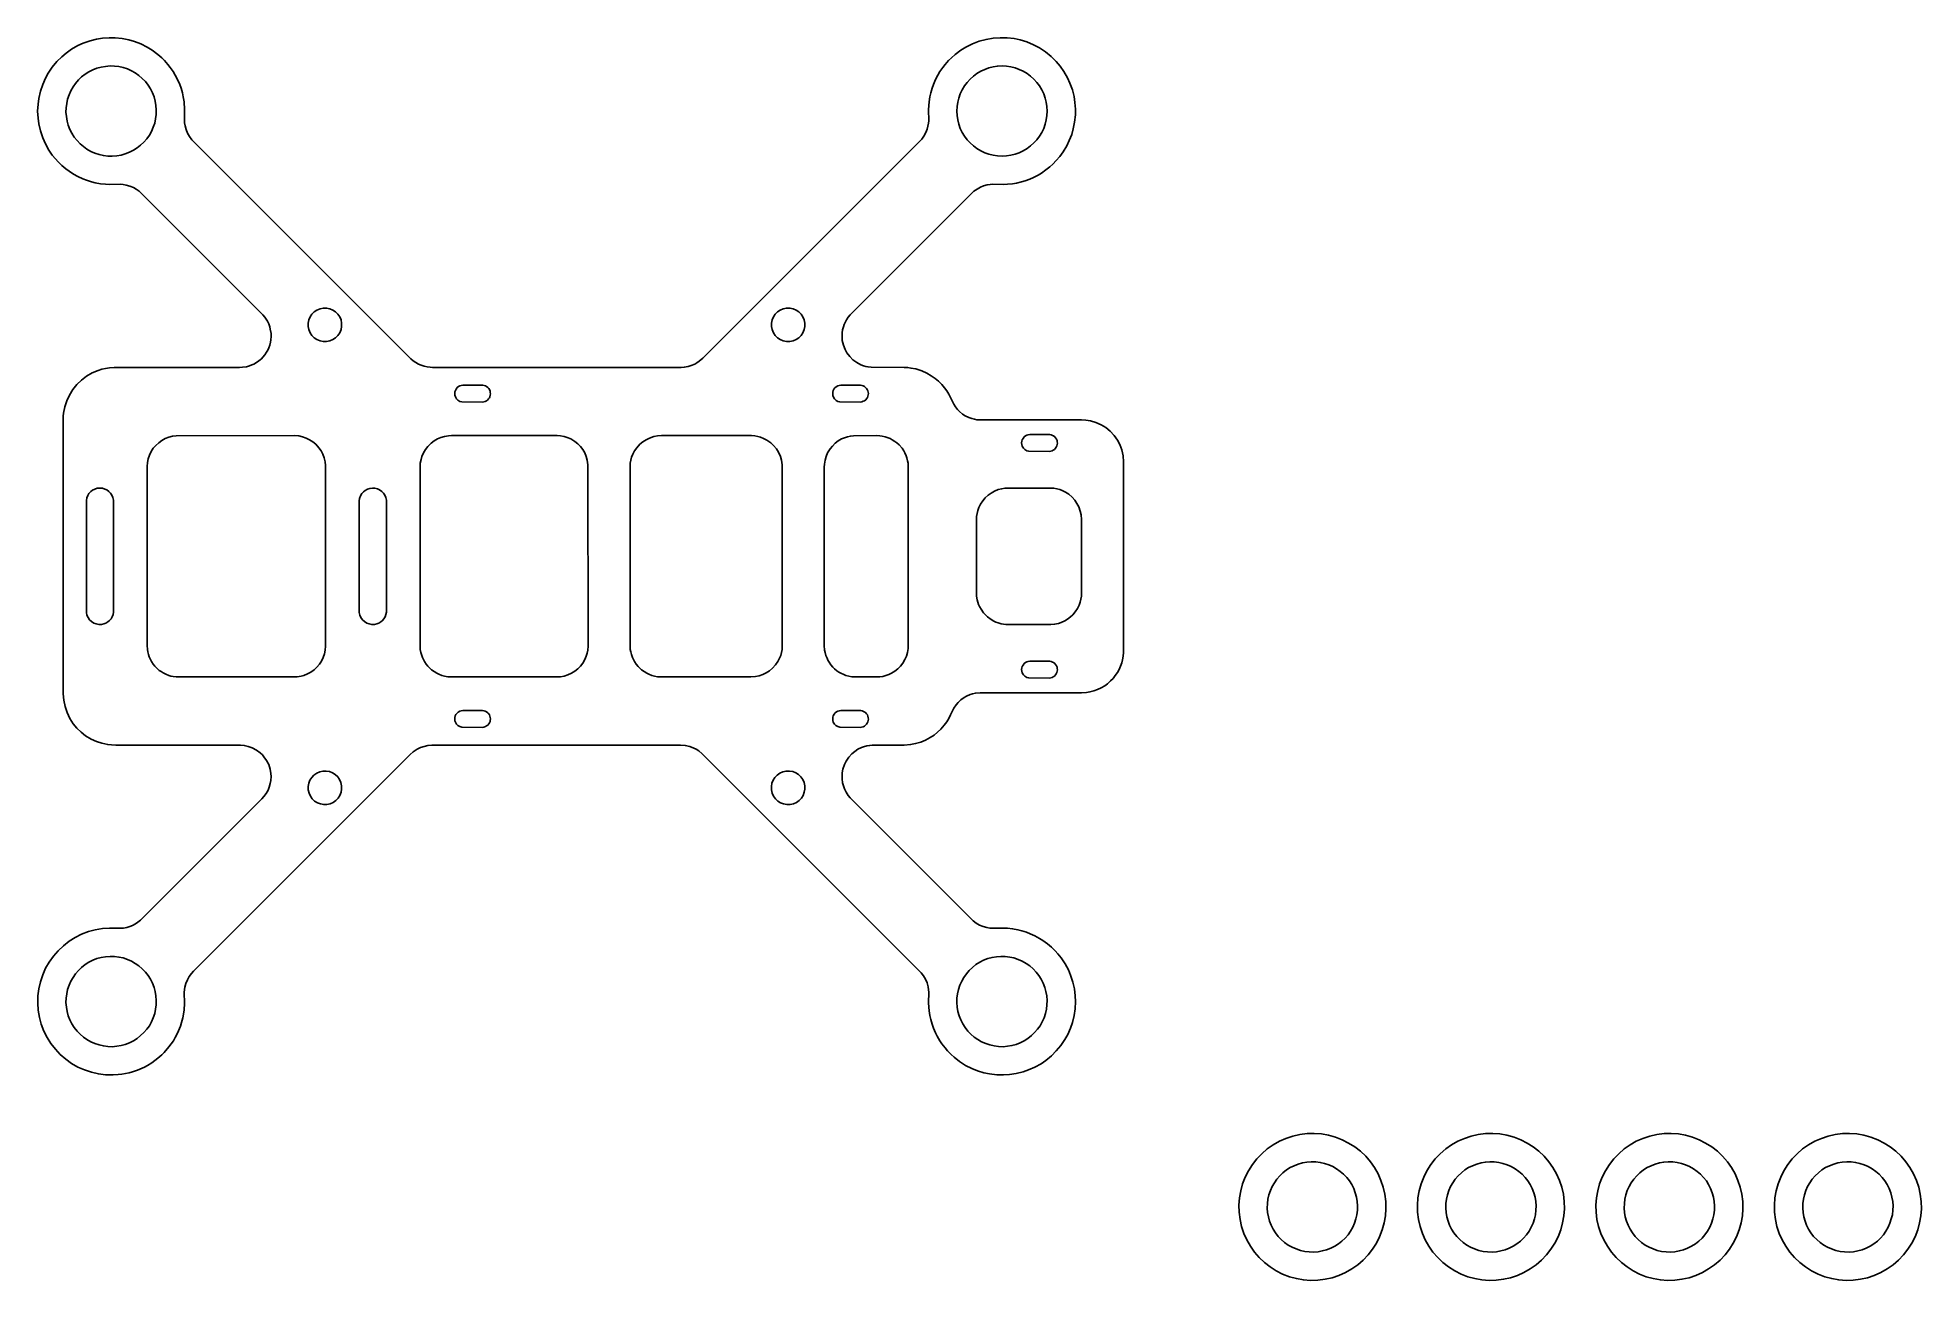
# Model space of a CAD drawing. Header units: millimetres. Extents: x -49 to 130, y -69 to 49.
import ezdxf

# ---------------------------------------------------------------- set-up
doc = ezdxf.new("R2010")
doc.units = ezdxf.units.MM
doc.layers.add('CUT', color=7, linetype='Continuous')

msp = doc.modelspace()

# ---------------------------------------------------------------- linework, layer by layer
at = {"layer": 'CUT'}
for points in [[(-42.58, -35.43), (-41.53, -35.45), (-41.24, -35.43), (-40.94, -35.37), (-40.66, -35.29), (-40.38, -35.18), (-40.12, -35.04), (-39.87, -34.87), (-39.64, -34.68), (-28.07, -23.12), (-27.87, -22.9), (-27.66, -22.6), (-27.48, -22.28), (-27.37, -22.01), (-27.27, -21.66), (-27.21, -21.37), (-27.19, -21), (-27.21, -20.71), (-27.28, -20.27), (-27.42, -19.85), (-27.62, -19.46), (-27.87, -19.1), (-28.02, -18.93), (-28.23, -18.73), (-28.59, -18.47), (-28.98, -18.26), (-29.39, -18.11), (-29.75, -18.03), (-30.12, -18), (-41.99, -18), (-42.39, -17.98), (-42.75, -17.94), (-43.32, -17.82), (-43.82, -17.66), (-44.34, -17.42), (-44.86, -17.1), (-45.28, -16.77), (-45.69, -16.37), (-46.03, -15.96), (-46.36, -15.45), (-46.63, -14.9), (-46.82, -14.32), (-46.95, -13.72), (-47, -13.1), (-47, 12.99), (-46.99, 13.35), (-46.96, 13.63), (-46.85, 14.23), (-46.66, 14.82), (-46.4, 15.37), (-46.08, 15.89), (-45.69, 16.37), (-45.25, 16.8), (-44.76, 17.17), (-44.23, 17.47), (-43.67, 17.71), (-43.32, 17.82), (-42.96, 17.91), (-42.59, 17.96), (-42.14, 18), (-30.19, 18), (-29.9, 18.01), (-29.54, 18.07), (-29.25, 18.15), (-29.04, 18.23), (-28.84, 18.32), (-28.59, 18.47), (-28.35, 18.63), (-28.12, 18.83), (-27.97, 18.99), (-27.78, 19.21), (-27.62, 19.46), (-27.51, 19.65), (-27.42, 19.85), (-27.32, 20.13), (-27.25, 20.41), (-27.21, 20.63), (-27.19, 20.93), (-27.2, 21.22), (-27.27, 21.66), (-27.32, 21.87), (-27.42, 22.15), (-27.55, 22.41), (-27.66, 22.6), (-27.78, 22.79), (-27.97, 23.01), (-39.53, 34.58), (-39.75, 34.78), (-40.04, 34.99), (-40.3, 35.14), (-40.64, 35.28), (-40.99, 35.38), (-41.28, 35.43), (-41.5, 35.45), (-42.58, 35.43), (-42.96, 35.45), (-43.44, 35.5), (-43.94, 35.59), (-44.31, 35.69), (-44.77, 35.83), (-45.12, 35.97), (-45.59, 36.18), (-46.01, 36.41), (-46.44, 36.69), (-46.75, 36.92), (-47.14, 37.25), (-47.48, 37.59), (-47.74, 37.87), (-48.04, 38.24), (-48.35, 38.7), (-48.69, 39.3), (-48.95, 39.89), (-49.17, 40.54), (-49.32, 41.21), (-49.39, 41.76), (-49.43, 42.41), (-49.39, 43.09), (-49.32, 43.64), (-49.17, 44.31), (-48.95, 44.96), (-48.69, 45.56), (-48.42, 46.04), (-48.04, 46.61), (-47.6, 47.14), (-47.14, 47.6), (-46.72, 47.96), (-46.19, 48.33), (-45.59, 48.67), (-45.09, 48.9), (-44.44, 49.13), (-43.81, 49.29), (-43.26, 49.38), (-42.62, 49.42), (-42.06, 49.42), (-41.38, 49.35), (-40.74, 49.22), (-40.21, 49.07), (-39.61, 48.83), (-38.99, 48.53), (-38.52, 48.24), (-37.97, 47.83), (-37.61, 47.51), (-37.34, 47.24), (-37.03, 46.88), (-36.79, 46.58), (-36.52, 46.19), (-36.33, 45.86), (-36.11, 45.44), (-35.9, 44.96), (-35.77, 44.6), (-35.64, 44.15), (-35.56, 43.77), (-35.48, 43.3), (-35.43, 42.58), (-35.45, 41.53), (-35.44, 41.31), (-35.39, 41.02), (-35.29, 40.66), (-35.14, 40.31), (-34.96, 39.99), (-34.73, 39.69), (-13.88, 18.83), (-13.65, 18.63), (-13.41, 18.47), (-13.16, 18.32), (-12.89, 18.2), (-12.61, 18.11), (-12.32, 18.04), (-12.03, 18.01), (-11.81, 18), (11.88, 18), (12.17, 18.02), (12.54, 18.09), (12.82, 18.18), (13.16, 18.32), (13.35, 18.43), (13.59, 18.59), (13.93, 18.88), (34.58, 39.53), (34.78, 39.75), (34.99, 40.04), (35.17, 40.37), (35.31, 40.71), (35.38, 40.99), (35.43, 41.28), (35.45, 41.5), (35.43, 42.58), (35.48, 43.3), (35.56, 43.77), (35.64, 44.15), (35.77, 44.6), (35.9, 44.96), (36.11, 45.44), (36.33, 45.86), (36.52, 46.19), (36.79, 46.58), (37.03, 46.88), (37.34, 47.24), (37.61, 47.51), (37.97, 47.83), (38.52, 48.24), (38.99, 48.53), (39.61, 48.83), (40.25, 49.08), (40.91, 49.26), (41.59, 49.38), (42.24, 49.42), (42.92, 49.41), (43.6, 49.33), (44.15, 49.21), (44.8, 49.01), (45.44, 48.75), (46.01, 48.44), (46.58, 48.06), (47.11, 47.63), (47.6, 47.14), (47.96, 46.72), (48.33, 46.19), (48.67, 45.59), (48.9, 45.09), (49.13, 44.44), (49.29, 43.81), (49.38, 43.26), (49.42, 42.62), (49.42, 42.06), (49.35, 41.38), (49.22, 40.74), (49.07, 40.21), (48.83, 39.61), (48.59, 39.11), (48.26, 38.55), (47.93, 38.11), (47.6, 37.71), (47.27, 37.37), (46.98, 37.11), (46.61, 36.82), (46.19, 36.52), (45.86, 36.33), (45.44, 36.11), (45.09, 35.95), (44.64, 35.79), (44.28, 35.68), (43.81, 35.56), (43.44, 35.5), (42.96, 35.45), (42.58, 35.43), (41.53, 35.45), (41.31, 35.44), (41.02, 35.39), (40.66, 35.29), (40.38, 35.18), (40.05, 35), (39.75, 34.78), (39.53, 34.58), (27.97, 23.01), (27.78, 22.79), (27.62, 22.54), (27.48, 22.28), (27.39, 22.08), (27.32, 21.87), (27.25, 21.59), (27.21, 21.29), (27.19, 21), (27.22, 20.56), (27.32, 20.13), (27.48, 19.72), (27.66, 19.4), (27.92, 19.04), (28.23, 18.73), (28.59, 18.47), (28.98, 18.26), (29.25, 18.15), (29.46, 18.09), (29.68, 18.04), (29.97, 18.01), (33.1, 18), (33.47, 17.98), (33.75, 17.94), (34.23, 17.85), (34.78, 17.67), (35.26, 17.46), (35.69, 17.21), (36.06, 16.95), (36.37, 16.69), (36.69, 16.37), (36.95, 16.06), (37.17, 15.76), (37.36, 15.45), (37.83, 14.49), (37.99, 14.24), (38.18, 14), (38.38, 13.79), (38.67, 13.56), (38.92, 13.4), (39.26, 13.23), (39.54, 13.13), (39.82, 13.06), (40.04, 13.02), (40.34, 13), (50.01, 13), (50.41, 12.98), (50.86, 12.91), (51.36, 12.76), (51.87, 12.54), (52.32, 12.26), (52.74, 11.91), (53.1, 11.52), (53.42, 11.07), (53.65, 10.64), (53.83, 10.14), (53.91, 9.86), (53.96, 9.57), (54, 9.01), (54, -9.18), (53.97, -9.51), (53.91, -9.86), (53.83, -10.14), (53.73, -10.46), (53.58, -10.78), (53.42, -11.07), (53.22, -11.37), (53.02, -11.63), (52.77, -11.88), (52.48, -12.14), (52.21, -12.34), (51.87, -12.54), (51.51, -12.7), (51.18, -12.82), (50.8, -12.92), (50.47, -12.97), (49.99, -13), (40.34, -13), (39.9, -13.04), (39.61, -13.11), (39.4, -13.18), (39.06, -13.32), (38.81, -13.47), (38.51, -13.68), (38.24, -13.94), (38.05, -14.16), (37.84, -14.47), (37.73, -14.66), (37.53, -15.12), (37.36, -15.45), (37.17, -15.76), (36.93, -16.09), (36.61, -16.46), (36.28, -16.77), (35.96, -17.03), (35.59, -17.28), (35.15, -17.51), (34.7, -17.7), (34.2, -17.85), (33.72, -17.95), (33.1, -18), (30.05, -18), (29.83, -18.02), (29.54, -18.07), (29.25, -18.15), (29.04, -18.23), (28.71, -18.39), (28.41, -18.59), (28.12, -18.83), (27.83, -19.15), (27.58, -19.52), (27.42, -19.85), (27.28, -20.27), (27.21, -20.63), (27.19, -20.93), (27.2, -21.22), (27.25, -21.59), (27.32, -21.87), (27.42, -22.15), (27.58, -22.48), (27.78, -22.79), (27.97, -23.01), (39.69, -34.73), (39.98, -34.95), (40.3, -35.14), (40.64, -35.28), (40.99, -35.38), (41.28, -35.43), (41.5, -35.45), (42.58, -35.43), (42.96, -35.45), (43.44, -35.5), (43.94, -35.59), (44.31, -35.69), (44.77, -35.83), (45.12, -35.97), (45.56, -36.17), (46.01, -36.41), (46.33, -36.62), (46.75, -36.92), (47.14, -37.25), (47.48, -37.59), (47.74, -37.87), (48.06, -38.27), (48.44, -38.84), (48.75, -39.42), (48.96, -39.92), (49.18, -40.58), (49.32, -41.21), (49.41, -41.89), (49.43, -42.44), (49.39, -43.13), (49.3, -43.77), (49.13, -44.44), (48.95, -44.96), (48.69, -45.56), (48.42, -46.04), (48.04, -46.61), (47.6, -47.14), (47.14, -47.6), (46.61, -48.04), (46.16, -48.35), (45.56, -48.69), (44.96, -48.95), (44.44, -49.13), (43.77, -49.3), (43.13, -49.39), (42.58, -49.42), (41.93, -49.41), (41.25, -49.33), (40.71, -49.21), (40.09, -49.02), (39.57, -48.82), (38.96, -48.51), (38.38, -48.14), (37.87, -47.74), (37.59, -47.48), (37.25, -47.14), (37, -46.85), (36.71, -46.47), (36.5, -46.16), (36.26, -45.74), (36.09, -45.4), (35.9, -44.96), (35.77, -44.6), (35.64, -44.15), (35.56, -43.77), (35.48, -43.3), (35.43, -42.58), (35.45, -41.53), (35.44, -41.31), (35.39, -41.02), (35.29, -40.66), (35.14, -40.31), (34.96, -39.99), (34.73, -39.69), (13.88, -18.83), (13.54, -18.55), (13.29, -18.39), (13.09, -18.29), (12.68, -18.13), (12.25, -18.03), (11.81, -18), (-11.88, -18), (-12.25, -18.03), (-12.61, -18.11), (-12.96, -18.23), (-13.29, -18.39), (-13.65, -18.63), (-13.93, -18.88), (-34.58, -39.53), (-34.78, -39.75), (-34.99, -40.04), (-35.17, -40.37), (-35.31, -40.71), (-35.4, -41.07), (-35.43, -41.28), (-35.46, -41.58), (-35.43, -42.58), (-35.48, -43.26), (-35.6, -43.98), (-35.72, -44.44), (-35.83, -44.77), (-36.11, -45.44), (-36.33, -45.86), (-36.5, -46.16), (-36.92, -46.75), (-37.37, -47.27), (-37.61, -47.51), (-37.97, -47.83), (-38.55, -48.26), (-38.96, -48.51), (-39.26, -48.67), (-39.92, -48.96), (-40.38, -49.12), (-40.71, -49.21), (-41.42, -49.35), (-41.76, -49.39), (-42.24, -49.42), (-42.96, -49.41), (-43.64, -49.32), (-44.31, -49.17), (-44.96, -48.95), (-45.59, -48.67), (-46.19, -48.33), (-46.75, -47.93), (-47.27, -47.48), (-47.74, -46.98), (-48.16, -46.44), (-48.53, -45.86), (-48.83, -45.25), (-49.08, -44.6), (-49.26, -43.94), (-49.38, -43.26), (-49.42, -42.58), (-49.41, -41.89), (-49.32, -41.21), (-49.17, -40.54), (-48.95, -39.89), (-48.67, -39.26), (-48.33, -38.67), (-47.93, -38.11), (-47.48, -37.59), (-46.98, -37.11), (-46.44, -36.69), (-45.86, -36.33), (-45.25, -36.02), (-44.6, -35.77), (-43.94, -35.59), (-43.26, -35.48), (-42.58, -35.43)], [(-38.14, 42.11), (-38.13, 42.53), (-38.16, 42.95), (-38.23, 43.37), (-38.34, 43.78), (-38.5, 44.17), (-38.69, 44.55), (-38.91, 44.9), (-39.17, 45.24), (-39.46, 45.54), (-39.78, 45.82), (-40.13, 46.06), (-40.49, 46.27), (-40.88, 46.44), (-41.28, 46.57), (-41.69, 46.66), (-42.11, 46.71), (-42.53, 46.73), (-42.95, 46.69), (-43.37, 46.62), (-43.78, 46.51), (-44.17, 46.36), (-44.55, 46.17), (-44.9, 45.94), (-45.24, 45.68), (-45.54, 45.39), (-45.82, 45.07), (-46.06, 44.73), (-46.27, 44.36), (-46.44, 43.97), (-46.57, 43.57), (-46.66, 43.16), (-46.71, 42.74), (-46.73, 42.32), (-46.69, 41.9), (-46.62, 41.48), (-46.51, 41.08), (-46.36, 40.68), (-46.17, 40.31), (-45.94, 39.95), (-45.68, 39.62), (-45.39, 39.31), (-45.07, 39.04), (-44.73, 38.79), (-44.36, 38.59), (-43.97, 38.41), (-43.57, 38.28), (-43.16, 38.19), (-42.74, 38.14), (-42.32, 38.13), (-41.9, 38.16), (-41.48, 38.23), (-41.08, 38.34), (-40.68, 38.5), (-40.31, 38.69), (-39.95, 38.91), (-39.62, 39.17), (-39.31, 39.46), (-39.04, 39.78), (-38.79, 40.13), (-38.59, 40.49), (-38.41, 40.88), (-38.28, 41.28), (-38.19, 41.69), (-38.14, 42.11)], [(46.71, 42), (46.73, 42.43), (46.71, 42.85), (46.64, 43.27), (46.54, 43.67), (46.4, 44.07), (46.22, 44.45), (46, 44.82), (45.75, 45.15), (45.47, 45.47), (45.15, 45.75), (44.82, 46), (44.45, 46.22), (44.07, 46.4), (43.67, 46.54), (43.27, 46.64), (42.85, 46.71), (42.43, 46.73), (42, 46.71), (41.59, 46.64), (41.18, 46.54), (40.78, 46.4), (40.4, 46.22), (40.04, 46), (39.7, 45.75), (39.39, 45.47), (39.1, 45.15), (38.85, 44.82), (38.63, 44.45), (38.45, 44.07), (38.31, 43.67), (38.21, 43.27), (38.15, 42.85), (38.13, 42.43), (38.15, 42), (38.21, 41.59), (38.31, 41.18), (38.45, 40.78), (38.63, 40.4), (38.85, 40.04), (39.1, 39.7), (39.39, 39.39), (39.7, 39.1), (40.04, 38.85), (40.4, 38.63), (40.78, 38.45), (41.18, 38.31), (41.59, 38.21), (42, 38.15), (42.43, 38.13), (42.85, 38.15), (43.27, 38.21), (43.67, 38.31), (44.07, 38.45), (44.45, 38.63), (44.82, 38.85), (45.15, 39.1), (45.47, 39.39), (45.75, 39.7), (46, 40.04), (46.22, 40.4), (46.4, 40.78), (46.54, 41.18), (46.64, 41.59), (46.71, 42)], [(-20.47, 21.9), (-20.47, 22.22), (-20.53, 22.53), (-20.65, 22.82), (-20.82, 23.08), (-21.05, 23.3), (-21.31, 23.47), (-21.6, 23.59), (-21.9, 23.65), (-22.22, 23.65), (-22.53, 23.59), (-22.82, 23.47), (-23.08, 23.3), (-23.3, 23.08), (-23.47, 22.82), (-23.59, 22.53), (-23.65, 22.22), (-23.65, 21.9), (-23.59, 21.6), (-23.47, 21.31), (-23.3, 21.05), (-23.08, 20.82), (-22.82, 20.65), (-22.53, 20.53), (-22.22, 20.47), (-21.9, 20.47), (-21.6, 20.53), (-21.31, 20.65), (-21.05, 20.82), (-20.82, 21.05), (-20.65, 21.31), (-20.53, 21.6), (-20.47, 21.9)], [(23.65, 21.9), (23.65, 22.22), (23.59, 22.53), (23.47, 22.82), (23.3, 23.08), (23.08, 23.3), (22.82, 23.47), (22.53, 23.59), (22.22, 23.65), (21.9, 23.65), (21.6, 23.59), (21.31, 23.47), (21.05, 23.3), (20.82, 23.08), (20.65, 22.82), (20.53, 22.53), (20.47, 22.22), (20.47, 21.9), (20.53, 21.6), (20.65, 21.31), (20.82, 21.05), (21.05, 20.82), (21.31, 20.65), (21.6, 20.53), (21.9, 20.47), (22.22, 20.47), (22.53, 20.53), (22.82, 20.65), (23.08, 20.82), (23.3, 21.05), (23.47, 21.31), (23.59, 21.6), (23.65, 21.9)], [(-7.02, 16.3), (-8.92, 16.3), (-9.08, 16.28), (-9.21, 16.24), (-9.34, 16.17), (-9.47, 16.07), (-9.57, 15.94), (-9.64, 15.81), (-9.68, 15.66), (-9.7, 15.5), (-9.68, 15.34), (-9.64, 15.19), (-9.54, 15.02), (-9.39, 14.87), (-9.21, 14.76), (-9.02, 14.71), (-7.08, 14.7), (-6.94, 14.72), (-6.79, 14.76), (-6.67, 14.82), (-6.58, 14.89), (-6.48, 14.99), (-6.4, 15.11), (-6.35, 15.21), (-6.32, 15.34), (-6.3, 15.48), (-6.31, 15.62), (-6.34, 15.75), (-6.39, 15.88), (-6.46, 15.98), (-6.55, 16.08), (-6.66, 16.17), (-6.78, 16.23), (-6.91, 16.28), (-7.02, 16.3)], [(28.96, 16.3), (27.08, 16.3), (26.92, 16.28), (26.78, 16.23), (26.64, 16.15), (26.52, 16.05), (26.42, 15.93), (26.35, 15.79), (26.31, 15.64), (26.3, 15.48), (26.32, 15.32), (26.37, 15.18), (26.47, 15.01), (26.62, 14.86), (26.79, 14.76), (26.98, 14.71), (28.92, 14.7), (29.08, 14.72), (29.22, 14.77), (29.34, 14.83), (29.45, 14.92), (29.53, 15.01), (29.61, 15.12), (29.66, 15.25), (29.69, 15.38), (29.7, 15.52), (29.69, 15.64), (29.65, 15.77), (29.6, 15.89), (29.53, 15.99), (29.44, 16.09), (29.33, 16.18), (29.22, 16.23), (29.09, 16.28), (28.96, 16.3)], [(-36.22, -11.49), (-25, -11.5), (-24.71, -11.49), (-24.34, -11.43), (-24.06, -11.35), (-23.72, -11.21), (-23.4, -11.03), (-23.1, -10.82), (-22.83, -10.57), (-22.59, -10.29), (-22.39, -9.98), (-22.23, -9.65), (-22.11, -9.3), (-22.03, -8.94), (-22, -8.57), (-22, 8.65), (-22.04, 9.01), (-22.13, 9.37), (-22.26, 9.72), (-22.43, 10.04), (-22.63, 10.35), (-22.93, 10.67), (-23.21, 10.91), (-23.52, 11.11), (-23.85, 11.27), (-24.2, 11.39), (-24.56, 11.47), (-24.93, 11.5), (-36.22, 11.49), (-36.59, 11.44), (-36.94, 11.35), (-37.28, 11.21), (-37.6, 11.03), (-37.9, 10.82), (-38.17, 10.57), (-38.41, 10.29), (-38.61, 9.98), (-38.77, 9.65), (-38.89, 9.3), (-38.97, 8.94), (-39, 8.57), (-39, -8.5), (-38.98, -8.87), (-38.94, -9.09), (-38.87, -9.37), (-38.8, -9.58), (-38.68, -9.85), (-38.57, -10.04), (-38.41, -10.29), (-38.27, -10.46), (-38.07, -10.67), (-37.85, -10.87), (-37.67, -10.99), (-37.48, -11.11), (-37.22, -11.24), (-36.94, -11.35), (-36.73, -11.41), (-36.51, -11.46), (-36.22, -11.49)], [(-10.15, -11.5), (0, -11.5), (0.37, -11.48), (0.73, -11.41), (1.08, -11.3), (1.41, -11.15), (1.73, -10.95), (2.01, -10.72), (2.27, -10.46), (2.49, -10.17), (2.68, -9.85), (2.82, -9.51), (2.91, -9.23), (2.97, -8.94), (3, -8.57), (2.99, 8.72), (2.93, 9.16), (2.82, 9.51), (2.68, 9.85), (2.49, 10.17), (2.27, 10.46), (2.01, 10.72), (1.73, 10.95), (1.35, 11.18), (1.01, 11.32), (0.73, 11.41), (0.37, 11.48), (0.07, 11.5), (-10, 11.5), (-10.29, 11.49), (-10.66, 11.43), (-11.01, 11.32), (-11.35, 11.18), (-11.67, 10.99), (-11.96, 10.77), (-12.27, 10.46), (-12.49, 10.17), (-12.68, 9.85), (-12.82, 9.51), (-12.91, 9.23), (-12.98, 8.87), (-13, 8.57), (-13, -8.5), (-12.98, -8.87), (-12.93, -9.16), (-12.87, -9.37), (-12.77, -9.65), (-12.68, -9.85), (-12.57, -10.04), (-12.41, -10.29), (-12.27, -10.46), (-12.07, -10.67), (-11.9, -10.82), (-11.67, -10.99), (-11.41, -11.15), (-11.22, -11.24), (-10.94, -11.35), (-10.66, -11.43), (-10.37, -11.48), (-10.15, -11.5)], [(9.85, -11.5), (18.5, -11.5), (18.94, -11.47), (19.3, -11.39), (19.65, -11.27), (19.98, -11.11), (20.29, -10.91), (20.57, -10.67), (20.87, -10.35), (21.07, -10.04), (21.24, -9.72), (21.35, -9.44), (21.43, -9.16), (21.48, -8.87), (21.5, -8.57), (21.49, 8.72), (21.43, 9.16), (21.32, 9.51), (21.15, 9.91), (20.95, 10.23), (20.67, 10.57), (20.4, 10.82), (20.04, 11.07), (19.72, 11.24), (19.44, 11.35), (19.16, 11.43), (18.87, 11.48), (18.57, 11.5), (10, 11.5), (9.63, 11.48), (9.27, 11.41), (8.85, 11.27), (8.52, 11.11), (8.21, 10.91), (7.93, 10.67), (7.63, 10.35), (7.43, 10.04), (7.26, 9.72), (7.15, 9.44), (7.07, 9.16), (7.02, 8.87), (7, 8.57), (7, -8.5), (7.02, -8.87), (7.06, -9.09), (7.13, -9.37), (7.23, -9.65), (7.32, -9.85), (7.43, -10.04), (7.59, -10.29), (7.78, -10.51), (7.93, -10.67), (8.1, -10.82), (8.33, -10.99), (8.59, -11.15), (8.78, -11.24), (9.06, -11.35), (9.34, -11.43), (9.63, -11.48), (9.85, -11.5)], [(28.35, -11.5), (30.5, -11.5), (30.79, -11.49), (31.09, -11.44), (31.37, -11.37), (31.65, -11.27), (31.91, -11.15), (32.23, -10.95), (32.51, -10.72), (32.77, -10.46), (32.99, -10.17), (33.18, -9.85), (33.32, -9.51), (33.43, -9.16), (33.49, -8.79), (33.5, -8.5), (33.5, 8.5), (33.48, 8.87), (33.44, 9.09), (33.37, 9.37), (33.3, 9.58), (33.18, 9.85), (33.07, 10.04), (32.91, 10.29), (32.62, 10.62), (32.4, 10.82), (32.23, 10.95), (31.98, 11.11), (31.78, 11.21), (31.58, 11.3), (31.3, 11.39), (31.01, 11.46), (30.79, 11.49), (30.5, 11.5), (28.28, 11.49), (27.99, 11.46), (27.7, 11.39), (27.42, 11.3), (27.15, 11.18), (26.83, 10.99), (26.54, 10.77), (26.28, 10.51), (26.05, 10.23), (25.82, 9.85), (25.68, 9.51), (25.57, 9.16), (25.51, 8.79), (25.5, 8.5), (25.5, -8.5), (25.53, -8.94), (25.57, -9.16), (25.65, -9.44), (25.76, -9.72), (25.85, -9.91), (25.97, -10.1), (26.13, -10.35), (26.33, -10.57), (26.49, -10.72), (26.71, -10.91), (26.9, -11.03), (27.09, -11.15), (27.35, -11.27), (27.56, -11.35), (27.84, -11.43), (28.13, -11.48), (28.35, -11.5)], [(46.98, 11.6), (45.08, 11.6), (44.92, 11.58), (44.79, 11.54), (44.66, 11.47), (44.53, 11.37), (44.43, 11.24), (44.36, 11.11), (44.32, 10.96), (44.3, 10.8), (44.32, 10.64), (44.36, 10.49), (44.47, 10.31), (44.61, 10.17), (44.79, 10.06), (44.98, 10.01), (46.92, 10), (47.08, 10.02), (47.21, 10.06), (47.31, 10.11), (47.42, 10.19), (47.52, 10.29), (47.6, 10.41), (47.65, 10.53), (47.68, 10.64), (47.7, 10.78), (47.69, 10.92), (47.67, 11.03), (47.61, 11.16), (47.54, 11.28), (47.45, 11.38), (47.34, 11.47), (47.24, 11.52), (47.11, 11.57), (46.98, 11.6)], [(-44.79, 5.33), (-44.79, -5.36), (-44.73, -5.61), (-44.63, -5.84), (-44.48, -6.05), (-44.3, -6.22), (-44.08, -6.36), (-43.85, -6.45), (-43.6, -6.5), (-43.34, -6.49), (-43.12, -6.44), (-42.94, -6.38), (-42.75, -6.26), (-42.58, -6.12), (-42.44, -5.95), (-42.32, -5.76), (-42.25, -5.55), (-42.21, -5.33), (-42.21, 5.36), (-42.27, 5.61), (-42.35, 5.81), (-42.5, 6.02), (-42.65, 6.18), (-42.83, 6.32), (-43.03, 6.41), (-43.25, 6.48), (-43.5, 6.5), (-43.75, 6.48), (-43.97, 6.41), (-44.2, 6.3), (-44.37, 6.16), (-44.54, 5.97), (-44.66, 5.78), (-44.74, 5.58), (-44.79, 5.33)], [(-18.8, 5.3), (-18.79, -5.36), (-18.73, -5.61), (-18.63, -5.84), (-18.48, -6.05), (-18.3, -6.22), (-18.08, -6.36), (-17.85, -6.45), (-17.6, -6.5), (-17.34, -6.49), (-17.12, -6.44), (-16.92, -6.36), (-16.75, -6.26), (-16.58, -6.12), (-16.44, -5.95), (-16.32, -5.76), (-16.25, -5.55), (-16.21, -5.33), (-16.21, 5.36), (-16.27, 5.61), (-16.35, 5.81), (-16.5, 6.02), (-16.65, 6.18), (-16.86, 6.33), (-17.06, 6.42), (-17.31, 6.49), (-17.53, 6.5), (-17.78, 6.47), (-18, 6.4), (-18.22, 6.28), (-18.4, 6.14), (-18.54, 5.97), (-18.68, 5.76), (-18.76, 5.52), (-18.8, 5.3)], [(42.78, -6.49), (47.07, -6.5), (47.44, -6.47), (47.8, -6.39), (48.08, -6.3), (48.41, -6.15), (48.67, -5.99), (48.96, -5.77), (49.17, -5.57), (49.41, -5.29), (49.61, -4.98), (49.77, -4.65), (49.87, -4.37), (49.94, -4.09), (49.99, -3.79), (50, -3.57), (50, 3.5), (49.97, 3.94), (49.89, 4.3), (49.74, 4.72), (49.57, 5.04), (49.37, 5.35), (49.12, 5.62), (48.79, 5.91), (48.48, 6.11), (48.15, 6.27), (47.94, 6.35), (47.66, 6.43), (47.37, 6.48), (47.07, 6.5), (43, 6.5), (42.71, 6.49), (42.41, 6.44), (42.06, 6.35), (41.72, 6.21), (41.4, 6.03), (41.1, 5.82), (40.83, 5.57), (40.59, 5.29), (40.39, 4.98), (40.23, 4.65), (40.13, 4.37), (40.06, 4.09), (40.01, 3.79), (40, 3.57), (40, -3.5), (40.01, -3.79), (40.07, -4.16), (40.2, -4.58), (40.29, -4.78), (40.43, -5.04), (40.68, -5.4), (40.88, -5.62), (41.04, -5.77), (41.4, -6.03), (41.65, -6.18), (41.85, -6.27), (42.06, -6.35), (42.34, -6.43), (42.78, -6.49)], [(46.98, -10), (45.08, -10), (44.92, -10.02), (44.79, -10.06), (44.66, -10.13), (44.53, -10.23), (44.43, -10.36), (44.36, -10.49), (44.32, -10.64), (44.3, -10.8), (44.32, -10.96), (44.36, -11.11), (44.47, -11.29), (44.61, -11.43), (44.79, -11.54), (44.98, -11.59), (46.92, -11.6), (47.08, -11.58), (47.21, -11.54), (47.31, -11.49), (47.42, -11.41), (47.52, -11.31), (47.6, -11.19), (47.65, -11.07), (47.68, -10.96), (47.7, -10.82), (47.69, -10.68), (47.67, -10.57), (47.61, -10.44), (47.54, -10.32), (47.45, -10.22), (47.34, -10.13), (47.24, -10.08), (47.11, -10.03), (46.98, -10)], [(-7.04, -14.7), (-8.92, -14.7), (-9.08, -14.72), (-9.22, -14.77), (-9.36, -14.85), (-9.48, -14.95), (-9.58, -15.07), (-9.65, -15.21), (-9.69, -15.36), (-9.7, -15.52), (-9.68, -15.68), (-9.63, -15.82), (-9.53, -15.99), (-9.39, -16.13), (-9.22, -16.23), (-9.02, -16.29), (-7.08, -16.3), (-6.92, -16.28), (-6.78, -16.23), (-6.66, -16.17), (-6.55, -16.08), (-6.46, -15.98), (-6.39, -15.88), (-6.34, -15.75), (-6.31, -15.64), (-6.3, -15.5), (-6.31, -15.36), (-6.35, -15.23), (-6.4, -15.11), (-6.48, -14.99), (-6.56, -14.91), (-6.67, -14.82), (-6.79, -14.76), (-6.92, -14.72), (-7.04, -14.7)], [(28.98, -14.7), (27.08, -14.7), (26.94, -14.72), (26.79, -14.76), (26.66, -14.83), (26.53, -14.93), (26.43, -15.06), (26.36, -15.19), (26.32, -15.34), (26.3, -15.5), (26.32, -15.66), (26.36, -15.81), (26.47, -15.99), (26.61, -16.13), (26.78, -16.23), (26.98, -16.29), (28.92, -16.3), (29.06, -16.28), (29.21, -16.24), (29.33, -16.18), (29.44, -16.09), (29.53, -15.99), (29.6, -15.89), (29.65, -15.79), (29.68, -15.66), (29.7, -15.52), (29.69, -15.38), (29.66, -15.25), (29.61, -15.12), (29.53, -15.01), (29.45, -14.92), (29.36, -14.85), (29.24, -14.78), (29.11, -14.73), (28.98, -14.7)], [(-20.47, -22.18), (-20.47, -21.87), (-20.54, -21.56), (-20.67, -21.27), (-20.85, -21.02), (-21.08, -20.8), (-21.34, -20.63), (-21.63, -20.52), (-21.94, -20.47), (-22.26, -20.47), (-22.56, -20.54), (-22.85, -20.67), (-23.11, -20.85), (-23.32, -21.08), (-23.49, -21.34), (-23.6, -21.63), (-23.66, -21.94), (-23.65, -22.26), (-23.58, -22.56), (-23.45, -22.85), (-23.27, -23.11), (-23.05, -23.32), (-22.78, -23.49), (-22.49, -23.6), (-22.18, -23.66), (-21.87, -23.65), (-21.56, -23.58), (-21.27, -23.45), (-21.02, -23.27), (-20.8, -23.05), (-20.63, -22.78), (-20.52, -22.49), (-20.47, -22.18)], [(23.66, -22.18), (23.65, -21.87), (23.58, -21.56), (23.45, -21.27), (23.27, -21.02), (23.05, -20.8), (22.78, -20.63), (22.49, -20.52), (22.18, -20.47), (21.87, -20.47), (21.56, -20.54), (21.27, -20.67), (21.02, -20.85), (20.8, -21.08), (20.63, -21.34), (20.52, -21.63), (20.47, -21.94), (20.47, -22.26), (20.54, -22.56), (20.67, -22.85), (20.85, -23.11), (21.08, -23.32), (21.34, -23.49), (21.63, -23.6), (21.94, -23.66), (22.26, -23.65), (22.56, -23.58), (22.85, -23.45), (23.11, -23.27), (23.32, -23.05), (23.49, -22.78), (23.6, -22.49), (23.66, -22.18)], [(-38.14, -42.74), (-38.13, -42.32), (-38.16, -41.9), (-38.23, -41.48), (-38.34, -41.08), (-38.5, -40.68), (-38.69, -40.31), (-38.91, -39.95), (-39.17, -39.62), (-39.46, -39.31), (-39.78, -39.04), (-40.13, -38.79), (-40.49, -38.59), (-40.88, -38.41), (-41.28, -38.28), (-41.69, -38.19), (-42.11, -38.14), (-42.53, -38.13), (-42.95, -38.16), (-43.37, -38.23), (-43.78, -38.34), (-44.17, -38.5), (-44.55, -38.69), (-44.9, -38.91), (-45.24, -39.17), (-45.54, -39.46), (-45.82, -39.78), (-46.06, -40.13), (-46.27, -40.49), (-46.44, -40.88), (-46.57, -41.28), (-46.66, -41.69), (-46.71, -42.11), (-46.73, -42.53), (-46.69, -42.95), (-46.62, -43.37), (-46.51, -43.78), (-46.36, -44.17), (-46.17, -44.55), (-45.94, -44.9), (-45.68, -45.24), (-45.39, -45.54), (-45.07, -45.82), (-44.73, -46.06), (-44.36, -46.27), (-43.97, -46.44), (-43.57, -46.57), (-43.16, -46.66), (-42.74, -46.71), (-42.32, -46.73), (-41.9, -46.69), (-41.48, -46.62), (-41.08, -46.51), (-40.68, -46.36), (-40.31, -46.17), (-39.95, -45.94), (-39.62, -45.68), (-39.31, -45.39), (-39.04, -45.07), (-38.79, -44.73), (-38.59, -44.36), (-38.41, -43.97), (-38.28, -43.57), (-38.19, -43.16), (-38.14, -42.74)], [(46.71, -42.74), (46.73, -42.32), (46.69, -41.9), (46.62, -41.48), (46.51, -41.08), (46.36, -40.68), (46.17, -40.31), (45.94, -39.95), (45.68, -39.62), (45.39, -39.31), (45.07, -39.04), (44.73, -38.79), (44.36, -38.59), (43.97, -38.41), (43.57, -38.28), (43.16, -38.19), (42.74, -38.14), (42.32, -38.13), (41.9, -38.16), (41.48, -38.23), (41.08, -38.34), (40.68, -38.5), (40.31, -38.69), (39.95, -38.91), (39.62, -39.17), (39.31, -39.46), (39.04, -39.78), (38.79, -40.13), (38.59, -40.49), (38.41, -40.88), (38.28, -41.28), (38.19, -41.69), (38.14, -42.11), (38.13, -42.53), (38.16, -42.95), (38.23, -43.37), (38.34, -43.78), (38.5, -44.17), (38.69, -44.55), (38.91, -44.9), (39.17, -45.24), (39.46, -45.54), (39.78, -45.82), (40.13, -46.06), (40.49, -46.27), (40.88, -46.44), (41.28, -46.57), (41.69, -46.66), (42.11, -46.71), (42.53, -46.73), (42.95, -46.69), (43.37, -46.62), (43.78, -46.51), (44.17, -46.36), (44.55, -46.17), (44.9, -45.94), (45.24, -45.68), (45.54, -45.39), (45.82, -45.07), (46.06, -44.73), (46.27, -44.36), (46.44, -43.97), (46.57, -43.57), (46.66, -43.16), (46.71, -42.74)], [(79, -62.17), (78.95, -62.86), (78.83, -63.53), (78.65, -64.2), (78.4, -64.84), (78.09, -65.45), (77.72, -66.03), (77.3, -66.57), (76.83, -67.07), (76.31, -67.52), (75.74, -67.91), (75.15, -68.25), (74.52, -68.53), (73.87, -68.75), (73.2, -68.9), (72.51, -68.98), (71.83, -69), (71.14, -68.95), (70.47, -68.83), (69.8, -68.65), (69.16, -68.4), (68.55, -68.09), (67.97, -67.72), (67.43, -67.3), (66.93, -66.83), (66.48, -66.31), (66.09, -65.74), (65.75, -65.15), (65.47, -64.52), (65.25, -63.87), (65.1, -63.2), (65.02, -62.51), (65, -61.83), (65.05, -61.14), (65.17, -60.47), (65.35, -59.8), (65.6, -59.16), (65.91, -58.55), (66.28, -57.97), (66.7, -57.43), (67.17, -56.93), (67.69, -56.48), (68.26, -56.09), (68.85, -55.75), (69.48, -55.47), (70.13, -55.25), (70.8, -55.1), (71.49, -55.02), (72.17, -55), (72.86, -55.05), (73.53, -55.17), (74.2, -55.35), (74.84, -55.6), (75.45, -55.91), (76.03, -56.28), (76.57, -56.7), (77.07, -57.17), (77.52, -57.69), (77.91, -58.26), (78.25, -58.85), (78.53, -59.48), (78.75, -60.13), (78.9, -60.8), (78.98, -61.49), (79, -62.17)], [(96, -62.17), (95.95, -62.86), (95.83, -63.53), (95.65, -64.2), (95.4, -64.84), (95.09, -65.45), (94.72, -66.03), (94.3, -66.57), (93.83, -67.07), (93.31, -67.52), (92.74, -67.91), (92.15, -68.25), (91.52, -68.53), (90.87, -68.75), (90.2, -68.9), (89.51, -68.98), (88.83, -69), (88.14, -68.95), (87.47, -68.83), (86.8, -68.65), (86.16, -68.4), (85.55, -68.09), (84.97, -67.72), (84.43, -67.3), (83.93, -66.83), (83.48, -66.31), (83.09, -65.74), (82.75, -65.15), (82.47, -64.52), (82.25, -63.87), (82.1, -63.2), (82.02, -62.51), (82, -61.83), (82.05, -61.14), (82.17, -60.47), (82.35, -59.8), (82.6, -59.16), (82.91, -58.55), (83.28, -57.97), (83.7, -57.43), (84.17, -56.93), (84.69, -56.48), (85.26, -56.09), (85.85, -55.75), (86.48, -55.47), (87.13, -55.25), (87.8, -55.1), (88.49, -55.02), (89.17, -55), (89.86, -55.05), (90.53, -55.17), (91.2, -55.35), (91.84, -55.6), (92.45, -55.91), (93.03, -56.28), (93.57, -56.7), (94.07, -57.17), (94.52, -57.69), (94.91, -58.26), (95.25, -58.85), (95.53, -59.48), (95.75, -60.13), (95.9, -60.8), (95.98, -61.49), (96, -62.17)], [(113, -62.17), (112.95, -62.86), (112.83, -63.53), (112.65, -64.2), (112.4, -64.84), (112.09, -65.45), (111.72, -66.03), (111.3, -66.57), (110.83, -67.07), (110.31, -67.52), (109.74, -67.91), (109.15, -68.25), (108.52, -68.53), (107.87, -68.75), (107.2, -68.9), (106.51, -68.98), (105.83, -69), (105.14, -68.95), (104.47, -68.83), (103.8, -68.65), (103.16, -68.4), (102.55, -68.09), (101.97, -67.72), (101.43, -67.3), (100.93, -66.83), (100.48, -66.31), (100.09, -65.74), (99.75, -65.15), (99.47, -64.52), (99.25, -63.87), (99.1, -63.2), (99.02, -62.51), (99, -61.83), (99.05, -61.14), (99.17, -60.47), (99.35, -59.8), (99.6, -59.16), (99.91, -58.55), (100.28, -57.97), (100.7, -57.43), (101.17, -56.93), (101.69, -56.48), (102.26, -56.09), (102.85, -55.75), (103.48, -55.47), (104.13, -55.25), (104.8, -55.1), (105.49, -55.02), (106.17, -55), (106.86, -55.05), (107.53, -55.17), (108.2, -55.35), (108.84, -55.6), (109.45, -55.91), (110.03, -56.28), (110.57, -56.7), (111.07, -57.17), (111.52, -57.69), (111.91, -58.26), (112.25, -58.85), (112.53, -59.48), (112.75, -60.13), (112.9, -60.8), (112.98, -61.49), (113, -62.17)], [(130, -62.17), (129.95, -62.86), (129.83, -63.53), (129.65, -64.2), (129.4, -64.84), (129.09, -65.45), (128.72, -66.03), (128.3, -66.57), (127.83, -67.07), (127.31, -67.52), (126.74, -67.91), (126.15, -68.25), (125.52, -68.53), (124.87, -68.75), (124.2, -68.9), (123.51, -68.98), (122.83, -69), (122.14, -68.95), (121.47, -68.83), (120.8, -68.65), (120.16, -68.4), (119.55, -68.09), (118.97, -67.72), (118.43, -67.3), (117.93, -66.83), (117.48, -66.31), (117.09, -65.74), (116.75, -65.15), (116.47, -64.52), (116.25, -63.87), (116.1, -63.2), (116.02, -62.51), (116, -61.83), (116.05, -61.14), (116.17, -60.47), (116.35, -59.8), (116.6, -59.16), (116.91, -58.55), (117.28, -57.97), (117.7, -57.43), (118.17, -56.93), (118.69, -56.48), (119.26, -56.09), (119.85, -55.75), (120.48, -55.47), (121.13, -55.25), (121.8, -55.1), (122.49, -55.02), (123.17, -55), (123.86, -55.05), (124.53, -55.17), (125.2, -55.35), (125.84, -55.6), (126.45, -55.91), (127.03, -56.28), (127.57, -56.7), (128.07, -57.17), (128.52, -57.69), (128.91, -58.26), (129.25, -58.85), (129.53, -59.48), (129.75, -60.13), (129.9, -60.8), (129.98, -61.49), (130, -62.17)], [(76.3, -61.89), (76.27, -61.47), (76.2, -61.06), (76.08, -60.65), (75.93, -60.26), (75.74, -59.88), (75.52, -59.52), (75.26, -59.19), (74.97, -58.89), (74.65, -58.61), (74.3, -58.37), (73.93, -58.16), (73.55, -57.99), (73.15, -57.86), (72.74, -57.76), (72.32, -57.71), (71.89, -57.7), (71.47, -57.73), (71.06, -57.8), (70.65, -57.92), (70.26, -58.07), (69.88, -58.26), (69.52, -58.48), (69.19, -58.74), (68.89, -59.03), (68.61, -59.35), (68.37, -59.7), (68.16, -60.07), (67.99, -60.45), (67.86, -60.85), (67.76, -61.26), (67.71, -61.68), (67.7, -62.11), (67.73, -62.53), (67.8, -62.94), (67.92, -63.35), (68.07, -63.74), (68.26, -64.12), (68.48, -64.48), (68.74, -64.81), (69.03, -65.11), (69.35, -65.39), (69.7, -65.63), (70.07, -65.84), (70.45, -66.01), (70.85, -66.14), (71.26, -66.24), (71.68, -66.29), (72.11, -66.3), (72.53, -66.27), (72.94, -66.2), (73.35, -66.08), (73.74, -65.93), (74.12, -65.74), (74.48, -65.52), (74.81, -65.26), (75.11, -64.97), (75.39, -64.65), (75.63, -64.3), (75.84, -63.93), (76.01, -63.55), (76.14, -63.15), (76.24, -62.74), (76.29, -62.32), (76.3, -61.89)], [(93.3, -61.89), (93.27, -61.47), (93.2, -61.06), (93.08, -60.65), (92.93, -60.26), (92.74, -59.88), (92.52, -59.52), (92.26, -59.19), (91.97, -58.89), (91.65, -58.61), (91.3, -58.37), (90.93, -58.16), (90.55, -57.99), (90.15, -57.86), (89.74, -57.76), (89.32, -57.71), (88.89, -57.7), (88.47, -57.73), (88.06, -57.8), (87.65, -57.92), (87.26, -58.07), (86.88, -58.26), (86.52, -58.48), (86.19, -58.74), (85.89, -59.03), (85.61, -59.35), (85.37, -59.7), (85.16, -60.07), (84.99, -60.45), (84.86, -60.85), (84.76, -61.26), (84.71, -61.68), (84.7, -62.11), (84.73, -62.53), (84.8, -62.94), (84.92, -63.35), (85.07, -63.74), (85.26, -64.12), (85.48, -64.48), (85.74, -64.81), (86.03, -65.11), (86.35, -65.39), (86.7, -65.63), (87.07, -65.84), (87.45, -66.01), (87.85, -66.14), (88.26, -66.24), (88.68, -66.29), (89.11, -66.3), (89.53, -66.27), (89.94, -66.2), (90.35, -66.08), (90.74, -65.93), (91.12, -65.74), (91.48, -65.52), (91.81, -65.26), (92.11, -64.97), (92.39, -64.65), (92.63, -64.3), (92.84, -63.93), (93.01, -63.55), (93.14, -63.15), (93.24, -62.74), (93.29, -62.32), (93.3, -61.89)], [(110.3, -61.89), (110.27, -61.47), (110.2, -61.06), (110.08, -60.65), (109.93, -60.26), (109.74, -59.88), (109.52, -59.52), (109.26, -59.19), (108.97, -58.89), (108.65, -58.61), (108.3, -58.37), (107.93, -58.16), (107.55, -57.99), (107.15, -57.86), (106.74, -57.76), (106.32, -57.71), (105.89, -57.7), (105.47, -57.73), (105.06, -57.8), (104.65, -57.92), (104.26, -58.07), (103.88, -58.26), (103.52, -58.48), (103.19, -58.74), (102.89, -59.03), (102.61, -59.35), (102.37, -59.7), (102.16, -60.07), (101.99, -60.45), (101.86, -60.85), (101.76, -61.26), (101.71, -61.68), (101.7, -62.11), (101.73, -62.53), (101.8, -62.94), (101.92, -63.35), (102.07, -63.74), (102.26, -64.12), (102.48, -64.48), (102.74, -64.81), (103.03, -65.11), (103.35, -65.39), (103.7, -65.63), (104.07, -65.84), (104.45, -66.01), (104.85, -66.14), (105.26, -66.24), (105.68, -66.29), (106.11, -66.3), (106.53, -66.27), (106.94, -66.2), (107.35, -66.08), (107.74, -65.93), (108.12, -65.74), (108.48, -65.52), (108.81, -65.26), (109.11, -64.97), (109.39, -64.65), (109.63, -64.3), (109.84, -63.93), (110.01, -63.55), (110.14, -63.15), (110.24, -62.74), (110.29, -62.32), (110.3, -61.89)], [(127.3, -61.89), (127.27, -61.47), (127.2, -61.06), (127.08, -60.65), (126.93, -60.26), (126.74, -59.88), (126.52, -59.52), (126.26, -59.19), (125.97, -58.89), (125.65, -58.61), (125.3, -58.37), (124.93, -58.16), (124.55, -57.99), (124.15, -57.86), (123.74, -57.76), (123.32, -57.71), (122.89, -57.7), (122.47, -57.73), (122.06, -57.8), (121.65, -57.92), (121.26, -58.07), (120.88, -58.26), (120.52, -58.48), (120.19, -58.74), (119.89, -59.03), (119.61, -59.35), (119.37, -59.7), (119.16, -60.07), (118.99, -60.45), (118.86, -60.85), (118.76, -61.26), (118.71, -61.68), (118.7, -62.11), (118.73, -62.53), (118.8, -62.94), (118.92, -63.35), (119.07, -63.74), (119.26, -64.12), (119.48, -64.48), (119.74, -64.81), (120.03, -65.11), (120.35, -65.39), (120.7, -65.63), (121.07, -65.84), (121.45, -66.01), (121.85, -66.14), (122.26, -66.24), (122.68, -66.29), (123.11, -66.3), (123.53, -66.27), (123.94, -66.2), (124.35, -66.08), (124.74, -65.93), (125.12, -65.74), (125.48, -65.52), (125.81, -65.26), (126.11, -64.97), (126.39, -64.65), (126.63, -64.3), (126.84, -63.93), (127.01, -63.55), (127.14, -63.15), (127.24, -62.74), (127.29, -62.32), (127.3, -61.89)]]:
    msp.add_lwpolyline(points, close=True, dxfattribs=at)

doc.saveas('drawing.dxf')
